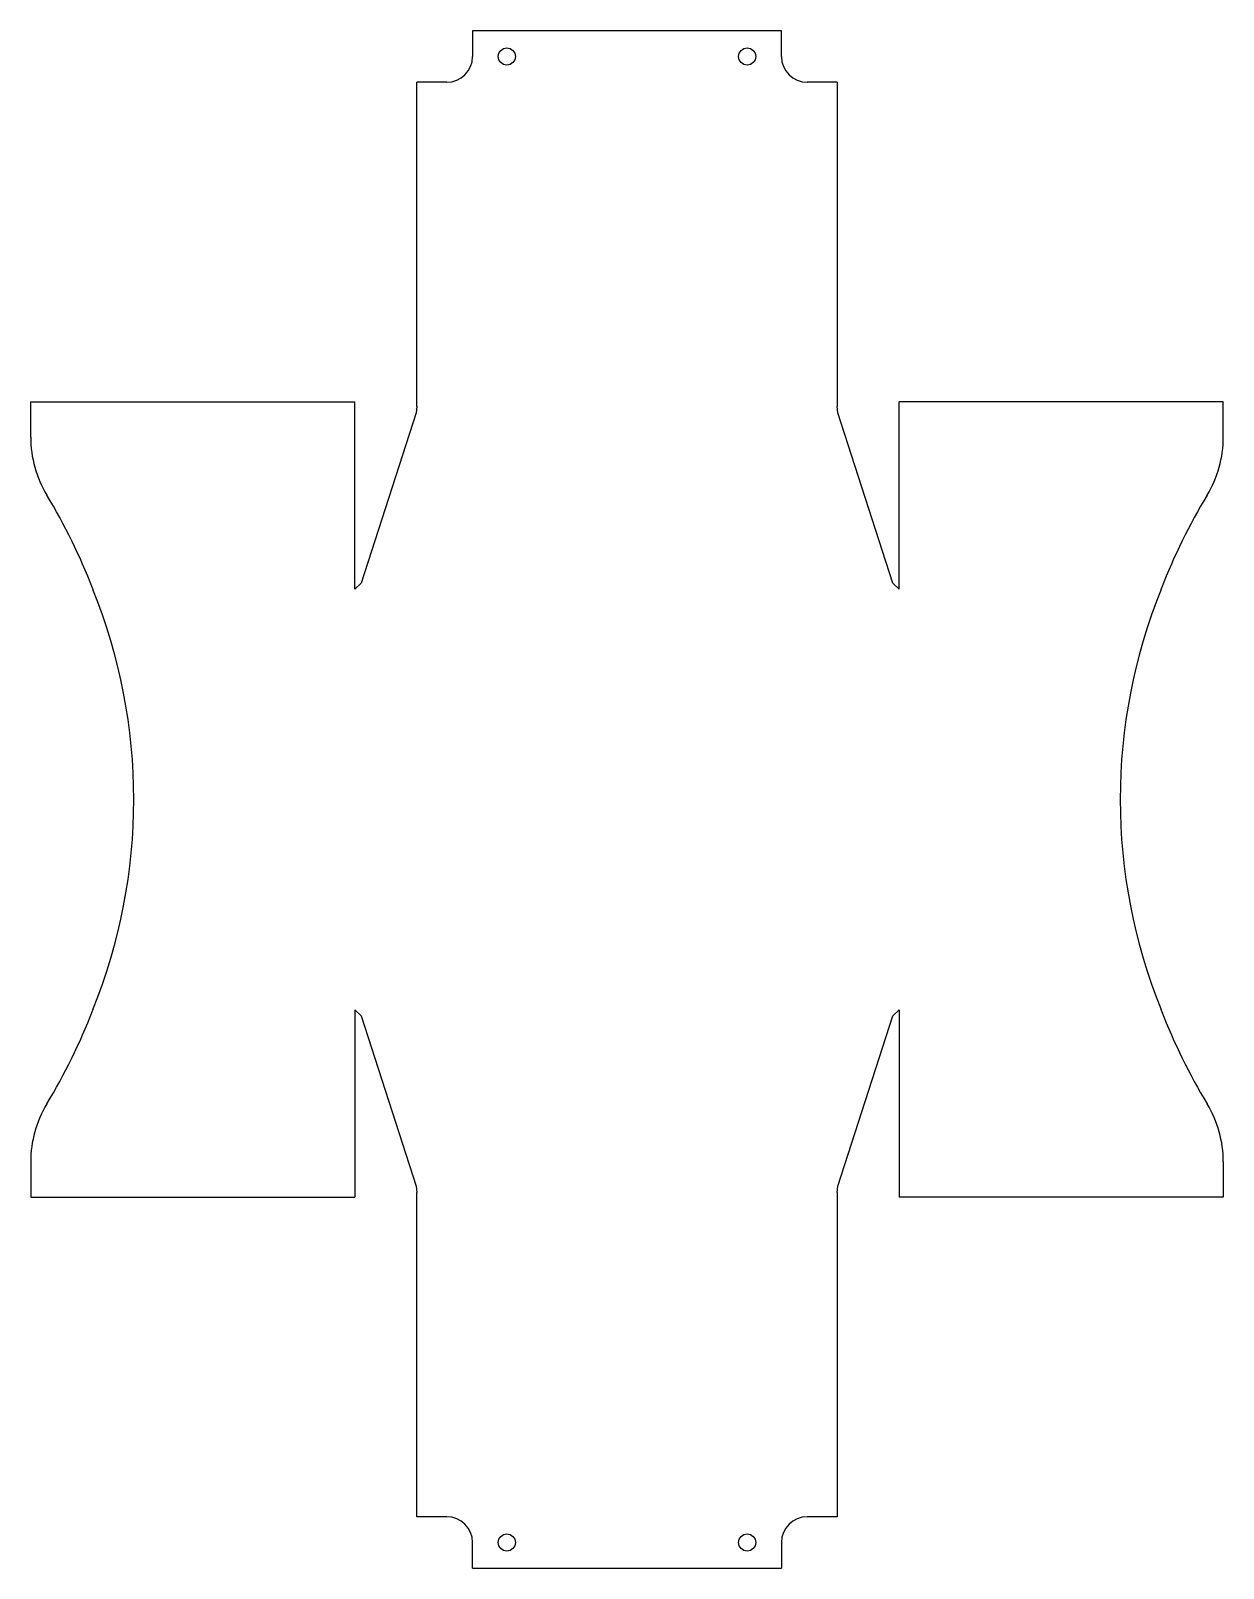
# Model space of a CAD drawing. Extents: x 13.3 to 30.7, y 5.8 to 28.2.
import ezdxf

# ---------------------------------------------------------------- set-up
doc = ezdxf.new("R2010")
doc.units = 0
doc.layers.add('SLD-0', color=179, linetype='CONTINUOUS')

msp = doc.modelspace()

# ---------------------------------------------------------------- linework, layer by layer
at = {"layer": 'SLD-0', "color": 179, "linetype": 'CONTINUOUS'}
for p, q in [((19.75, 28.197), (19.75, 27.822)), ((24.25, 28.197), (19.75, 28.197)), ((24.25, 27.822), (24.25, 28.197)), ((18.937, 22.726), (18.937, 27.447)), ((19.375, 27.447), (18.937, 27.447)), ((25.062, 27.447), (24.625, 27.447)), ((25.062, 27.447), (25.062, 22.726)), ((13.315, 22.278), (13.315, 22.793)), ((13.315, 22.793), (18.036, 22.793)), ((18.036, 20.063), (18.036, 22.793)), ((18.928, 22.634), (18.129, 20.153)), ((18.937, 22.726), (18.928, 22.634)), ((25.072, 22.634), (25.062, 22.726)), ((25.871, 20.153), (25.072, 22.634)), ((25.964, 20.063), (25.964, 22.793)), ((30.685, 22.793), (25.964, 22.793)), ((30.685, 22.278), (30.685, 22.793)), ((14.215, 20.076), (14.219, 20.058)), ((18.129, 20.153), (18.036, 20.063)), ((25.964, 20.063), (25.871, 20.153)), ((29.781, 20.058), (29.785, 20.076)), ((14.219, 13.942), (14.215, 13.924)), ((18.036, 13.938), (18.129, 13.847)), ((18.036, 13.938), (18.036, 11.207)), ((25.871, 13.847), (25.964, 13.938)), ((25.964, 13.938), (25.964, 11.207)), ((29.785, 13.924), (29.781, 13.942)), ((18.129, 13.847), (18.928, 11.367)), ((25.072, 11.367), (25.871, 13.847)), ((13.315, 11.722), (13.315, 11.207)), ((30.685, 11.722), (30.685, 11.207)), ((13.315, 11.207), (18.036, 11.207)), ((18.928, 11.367), (18.937, 11.274)), ((18.937, 6.553), (18.937, 11.274)), ((25.062, 11.274), (25.072, 11.367)), ((25.062, 11.274), (25.062, 6.553)), ((30.685, 11.207), (25.964, 11.207)), ((19.375, 6.553), (18.937, 6.553)), ((25.062, 6.553), (24.625, 6.553)), ((19.75, 5.803), (19.75, 6.178)), ((24.25, 6.178), (24.25, 5.803)), ((19.75, 5.803), (24.25, 5.803))]:
    msp.add_line(p, q, dxfattribs=at)
for centre in [(20.25, 27.822), (23.75, 27.822), (20.25, 6.178), (23.75, 6.178)]:
    msp.add_circle(centre, 0.125, dxfattribs=at)
for centre, radius, start, end in [((19.375, 27.822), 0.375, 270, 0), ((24.625, 27.822), 0.375, 180, 270), ((14.949, 22.275), 1.634, 179.9087, 211.0102), ((29.051, 22.275), 1.634, 328.9898, 0.0913), ((6.091, 16.931), 8.712, 21.1639, 31.1195), ((37.909, 16.931), 8.712, 148.8805, 158.8361), ((6.682, 17), 8.134, 337.9166, 22.0834), ((37.318, 17), 8.134, 157.9166, 202.0834), ((6.091, 17.069), 8.712, 328.8805, 338.8361), ((37.909, 17.069), 8.712, 201.1639, 211.1195), ((14.949, 11.725), 1.634, 148.9898, 180.0913), ((29.051, 11.725), 1.634, 359.9087, 31.0102), ((19.375, 6.178), 0.375, 0, 90), ((24.625, 6.178), 0.375, 90, 180)]:
    msp.add_arc(centre, radius, start, end, dxfattribs=at)

doc.saveas('drawing.dxf')
